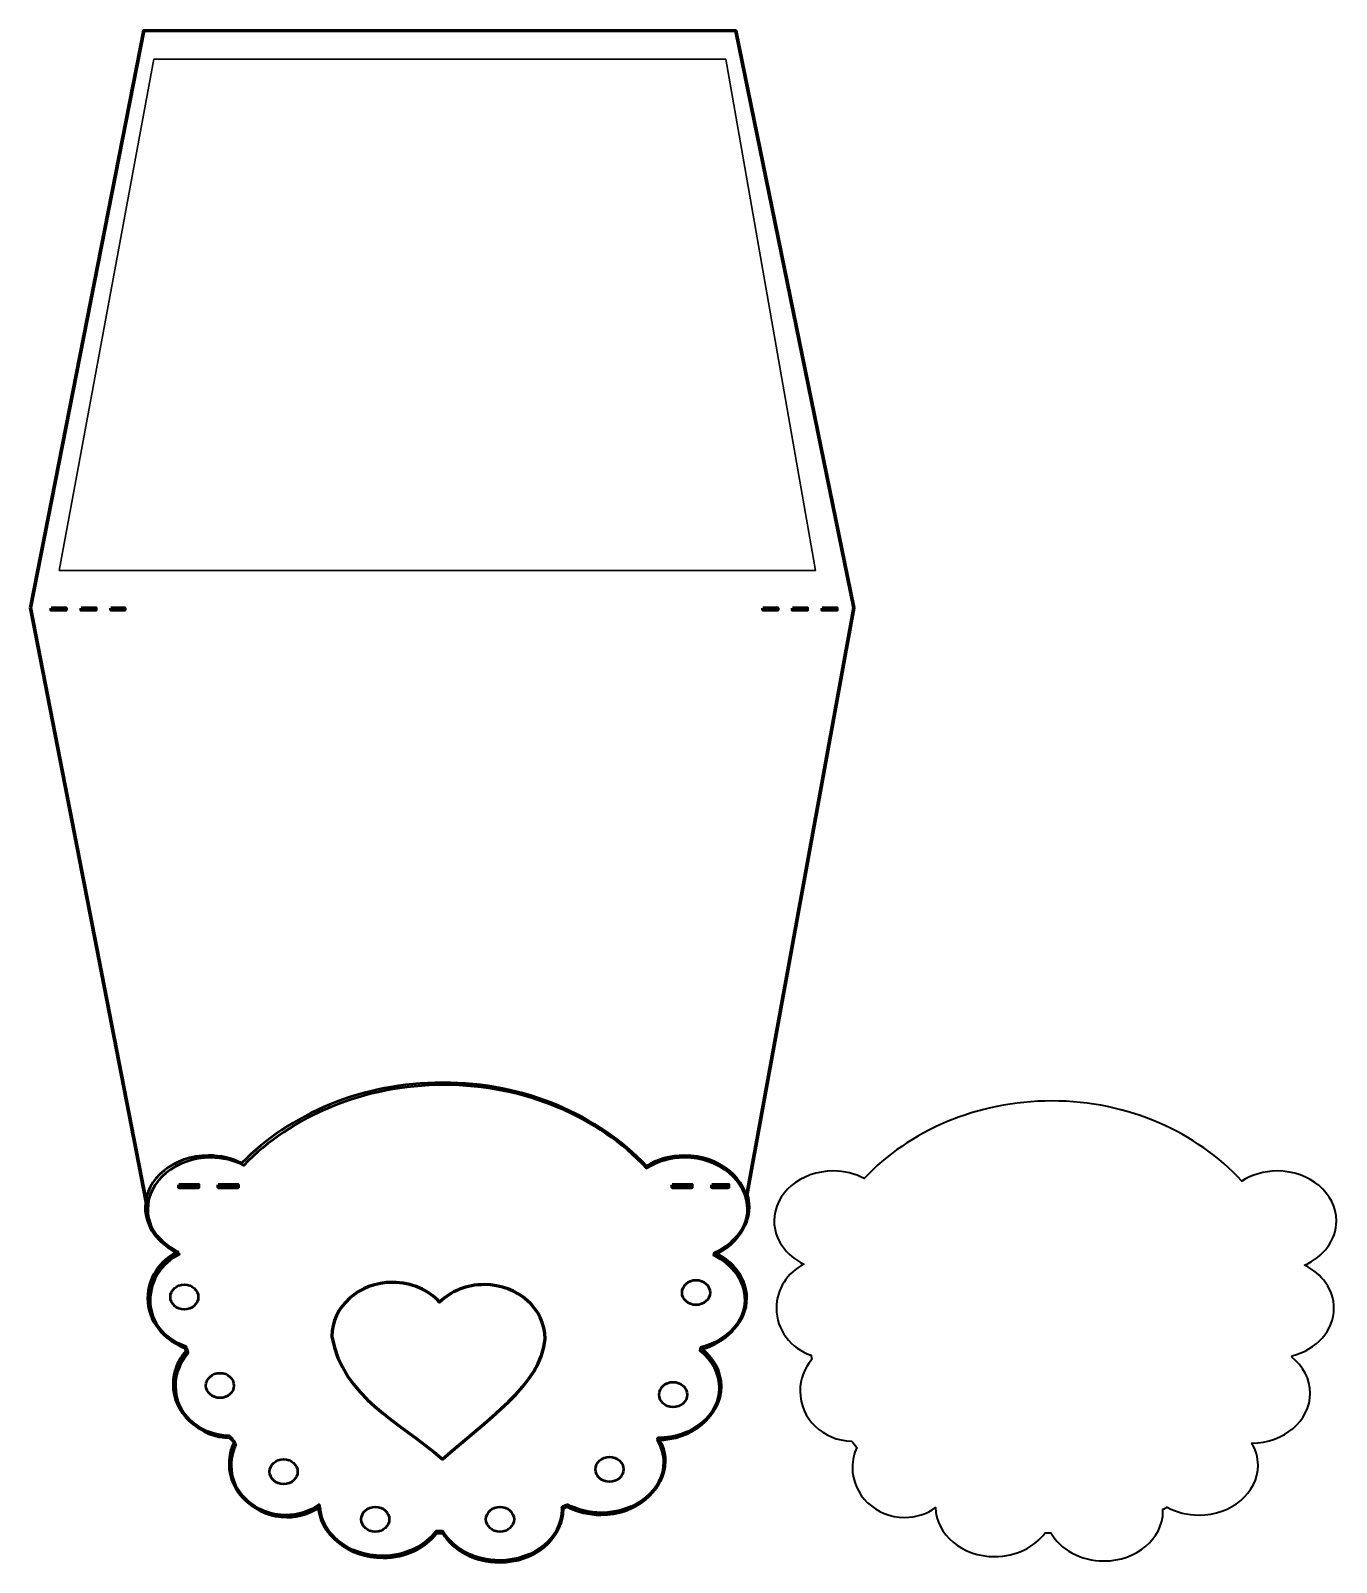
# Model space of a CAD drawing. Header units: centimetres. Extents: x -9.2 to 9.2, y -10.8 to 10.8.
import ezdxf

# ---------------------------------------------------------------- set-up
doc = ezdxf.new("R2010")
doc.units = ezdxf.units.CM
doc.header["$MEASUREMENT"] = 0
doc.layers.add('Layer 1', color=7, linetype='Continuous')

msp = doc.modelspace()

# ---------------------------------------------------------------- linework, layer by layer
at = {"layer": 'Layer 1', "color": 56, "lineweight": 70}
for points, knots in [([(-9.23641, 2.66481), (-9.23641, 2.66481), (-7.63403, 10.8363), (-7.63403, 10.8363), (-7.63403, 10.8363), (-7.63403, 10.8363), (0.74913, 10.83216), (0.74913, 10.83216), (0.74913, 10.83216), (0.74913, 10.83216), (2.41518, 2.6648), (2.41518, 2.6648), (2.41518, 2.6648), (2.41518, 2.6648), (0.90375, -5.64808), (0.90375, -5.64808), (0.90375, -5.64808), (0.91975, -5.70296), (0.92938, -5.7587), (0.92938, -5.81758), (0.92938, -5.81758), (0.92938, -6.10038), (0.73342, -6.34547), (0.44734, -6.46829), (0.44734, -6.46829), (0.71376, -6.59572), (0.89382, -6.83164), (0.89382, -7.10246), (0.89382, -7.10246), (0.89382, -7.43289), (0.62616, -7.71129), (0.25965, -7.80361), (0.25965, -7.80361), (0.25825, -7.81021), (0.25614, -7.81687), (0.25469, -7.82345), (0.25469, -7.82345), (0.42579, -7.95728), (0.5325, -8.14613), (0.5325, -8.3551), (0.5325, -8.3551), (0.5325, -8.75807), (0.1376, -9.08593), (-0.35303, -9.09014), (-0.35303, -9.09014), (-0.29365, -9.1883), (-0.25877, -9.29651), (-0.25877, -9.41343), (-0.25877, -9.41343), (-0.25877, -9.81902), (-0.66083, -10.14847), (-1.15587, -10.14847), (-1.15587, -10.14847), (-1.333, -10.14847), (-1.49796, -10.10542), (-1.63708, -10.03271), (-1.63708, -10.03271), (-1.65889, -10.04274), (-1.68116, -10.05281), (-1.70323, -10.06248), (-1.70323, -10.06248), (-1.70287, -10.07102), (-1.70158, -10.0795), (-1.70158, -10.08811), (-1.70158, -10.08811), (-1.70158, -10.4937), (-2.10199, -10.82315), (-2.59703, -10.82315), (-2.59703, -10.82315), (-2.95163, -10.82316), (-3.25933, -10.65546), (-3.40484, -10.41057), (-3.40484, -10.41057), (-3.43392, -10.41049), (-3.46274, -10.40875), (-3.49166, -10.40809), (-3.49166, -10.40809), (-3.64947, -10.61845), (-3.93237, -10.75949), (-4.25564, -10.75949), (-4.25564, -10.75949), (-4.74602, -10.7595), (-5.14528, -10.43635), (-5.15274, -10.03602), (-5.15274, -10.03602), (-5.28463, -10.12792), (-5.4476, -10.18237), (-5.62486, -10.18237), (-5.62486, -10.18237), (-6.06119, -10.18237), (-6.41613, -9.85295), (-6.41613, -9.4465), (-6.41613, -9.4465), (-6.41613, -9.34152), (-6.39089, -9.24172), (-6.34833, -9.15132), (-6.34833, -9.15132), (-6.37538, -9.12083), (-6.40193, -9.08924), (-6.42771, -9.05789), (-6.42771, -9.05789), (-6.85971, -9.05319), (-7.20906, -8.72554), (-7.20906, -8.32202), (-7.20906, -8.32202), (-7.20906, -8.14562), (-7.14245, -7.98418), (-7.03129, -7.85734), (-7.03129, -7.85734), (-7.03608, -7.83683), (-7.03936, -7.81598), (-7.04369, -7.79533), (-7.04369, -7.79533), (-7.34962, -7.69369), (-7.56872, -7.42221), (-7.56872, -7.10245), (-7.56872, -7.10245), (-7.56872, -6.82186), (-7.4009, -6.57766), (-7.15283, -6.45339), (-7.15283, -6.45339), (-7.42164, -6.32646), (-7.60345, -6.08985), (-7.60345, -5.81756), (-7.60345, -5.81756), (-7.60345, -5.79221), (-7.60156, -5.76784), (-7.59849, -5.74315), (-7.59849, -5.74315), (-7.59849, -5.74315), (-9.23641, 2.66481), (-9.23641, 2.66481)], [0, 0, 0, 0, 0.02941176, 0.02941176, 0.02941176, 0.02941176, 0.05882353, 0.05882353, 0.05882353, 0.05882353, 0.08823529, 0.08823529, 0.08823529, 0.08823529, 0.11764706, 0.11764706, 0.11764706, 0.11764706, 0.14705882, 0.14705882, 0.14705882, 0.14705882, 0.17647059, 0.17647059, 0.17647059, 0.17647059, 0.20588235, 0.20588235, 0.20588235, 0.20588235, 0.23529412, 0.23529412, 0.23529412, 0.23529412, 0.26470588, 0.26470588, 0.26470588, 0.26470588, 0.29411765, 0.29411765, 0.29411765, 0.29411765, 0.32352941, 0.32352941, 0.32352941, 0.32352941, 0.35294118, 0.35294118, 0.35294118, 0.35294118, 0.38235294, 0.38235294, 0.38235294, 0.38235294, 0.41176471, 0.41176471, 0.41176471, 0.41176471, 0.44117647, 0.44117647, 0.44117647, 0.44117647, 0.47058824, 0.47058824, 0.47058824, 0.47058824, 0.5, 0.5, 0.5, 0.5, 0.52941176, 0.52941176, 0.52941176, 0.52941176, 0.55882353, 0.55882353, 0.55882353, 0.55882353, 0.58823529, 0.58823529, 0.58823529, 0.58823529, 0.61764706, 0.61764706, 0.61764706, 0.61764706, 0.64705882, 0.64705882, 0.64705882, 0.64705882, 0.67647059, 0.67647059, 0.67647059, 0.67647059, 0.70588235, 0.70588235, 0.70588235, 0.70588235, 0.73529412, 0.73529412, 0.73529412, 0.73529412, 0.76470588, 0.76470588, 0.76470588, 0.76470588, 0.79411765, 0.79411765, 0.79411765, 0.79411765, 0.82352941, 0.82352941, 0.82352941, 0.82352941, 0.85294118, 0.85294118, 0.85294118, 0.85294118, 0.88235294, 0.88235294, 0.88235294, 0.88235294, 0.91176471, 0.91176471, 0.91176471, 0.91176471, 0.94117647, 0.94117647, 0.94117647, 0.94117647, 1, 1, 1, 1]), ([(-8.9462, 2.6615), (-8.9462, 2.6615), (-8.9462, 2.63504), (-8.9462, 2.63504), (-8.9462, 2.63504), (-8.9462, 2.63504), (-8.73453, 2.63504), (-8.73453, 2.63504), (-8.73453, 2.63504), (-8.73453, 2.63504), (-8.73453, 2.6615), (-8.73453, 2.6615), (-8.73453, 2.6615), (-8.73453, 2.6615), (-8.9462, 2.6615), (-8.9462, 2.6615)], [0, 0, 0, 0, 0.2, 0.2, 0.2, 0.2, 0.4, 0.4, 0.4, 0.4, 0.6, 0.6, 0.6, 0.6, 1, 1, 1, 1]), ([(-8.52287, 2.6615), (-8.52287, 2.6615), (-8.52287, 2.63504), (-8.52287, 2.63504), (-8.52287, 2.63504), (-8.52287, 2.63504), (-8.3112, 2.63504), (-8.3112, 2.63504), (-8.3112, 2.63504), (-8.3112, 2.63504), (-8.3112, 2.6615), (-8.3112, 2.6615), (-8.3112, 2.6615), (-8.3112, 2.6615), (-8.52287, 2.6615), (-8.52287, 2.6615)], [0, 0, 0, 0, 0.2, 0.2, 0.2, 0.2, 0.4, 0.4, 0.4, 0.4, 0.6, 0.6, 0.6, 0.6, 1, 1, 1, 1]), ([(-8.09953, 2.6615), (-8.09953, 2.6615), (-8.09953, 2.63504), (-8.09953, 2.63504), (-8.09953, 2.63504), (-8.09953, 2.63504), (-7.90357, 2.63504), (-7.90357, 2.63504), (-7.90357, 2.63504), (-7.90357, 2.63504), (-7.90357, 2.6615), (-7.90357, 2.6615), (-7.90357, 2.6615), (-7.90357, 2.6615), (-8.09953, 2.6615), (-8.09953, 2.6615)], [0, 0, 0, 0, 0.2, 0.2, 0.2, 0.2, 0.4, 0.4, 0.4, 0.4, 0.6, 0.6, 0.6, 0.6, 1, 1, 1, 1]), ([(1.12946, 2.6615), (1.12946, 2.6615), (1.12946, 2.63504), (1.12946, 2.63504), (1.12946, 2.63504), (1.12946, 2.63504), (1.33947, 2.63504), (1.33947, 2.63504), (1.33947, 2.63504), (1.33947, 2.63504), (1.33947, 2.6615), (1.33947, 2.6615), (1.33947, 2.6615), (1.33947, 2.6615), (1.12946, 2.6615), (1.12946, 2.6615)], [0, 0, 0, 0, 0.2, 0.2, 0.2, 0.2, 0.4, 0.4, 0.4, 0.4, 0.6, 0.6, 0.6, 0.6, 1, 1, 1, 1]), ([(1.54866, 2.6615), (1.54866, 2.6615), (1.54866, 2.63504), (1.54866, 2.63504), (1.54866, 2.63504), (1.54866, 2.63504), (1.75867, 2.63504), (1.75867, 2.63504), (1.75867, 2.63504), (1.75867, 2.63504), (1.75867, 2.6615), (1.75867, 2.6615), (1.75867, 2.6615), (1.75867, 2.6615), (1.54866, 2.6615), (1.54866, 2.6615)], [0, 0, 0, 0, 0.2, 0.2, 0.2, 0.2, 0.4, 0.4, 0.4, 0.4, 0.6, 0.6, 0.6, 0.6, 1, 1, 1, 1]), ([(1.96786, 2.6615), (1.96786, 2.6615), (1.96786, 2.63504), (1.96786, 2.63504), (1.96786, 2.63504), (1.96786, 2.63504), (2.17787, 2.63504), (2.17787, 2.63504), (2.17787, 2.63504), (2.17787, 2.63504), (2.17787, 2.6615), (2.17787, 2.6615), (2.17787, 2.6615), (2.17787, 2.6615), (1.96786, 2.6615), (1.96786, 2.6615)], [0, 0, 0, 0, 0.2, 0.2, 0.2, 0.2, 0.4, 0.4, 0.4, 0.4, 0.6, 0.6, 0.6, 0.6, 1, 1, 1, 1]), ([(-7.14042, -5.50007), (-7.14042, -5.50007), (-7.14042, -5.53976), (-7.14042, -5.53976), (-7.14042, -5.53976), (-7.14042, -5.53976), (-6.8593, -5.53976), (-6.8593, -5.53976), (-6.8593, -5.53976), (-6.8593, -5.53976), (-6.8593, -5.50007), (-6.8593, -5.50007), (-6.8593, -5.50007), (-6.8593, -5.50007), (-7.14042, -5.50007), (-7.14042, -5.50007)], [0, 0, 0, 0, 0.2, 0.2, 0.2, 0.2, 0.4, 0.4, 0.4, 0.4, 0.6, 0.6, 0.6, 0.6, 1, 1, 1, 1]), ([(-6.58066, -5.50007), (-6.58066, -5.50007), (-6.58066, -5.53976), (-6.58066, -5.53976), (-6.58066, -5.53976), (-6.58066, -5.53976), (-6.30037, -5.53976), (-6.30037, -5.53976), (-6.30037, -5.53976), (-6.30037, -5.53976), (-6.30037, -5.50007), (-6.30037, -5.50007), (-6.30037, -5.50007), (-6.30037, -5.50007), (-6.58066, -5.50007), (-6.58066, -5.50007)], [0, 0, 0, 0, 0.2, 0.2, 0.2, 0.2, 0.4, 0.4, 0.4, 0.4, 0.6, 0.6, 0.6, 0.6, 1, 1, 1, 1]), ([(-0.15294, -5.50007), (-0.15294, -5.50007), (-0.15294, -5.53976), (-0.15294, -5.53976), (-0.15294, -5.53976), (-0.15294, -5.53976), (0.1257, -5.53976), (0.1257, -5.53976), (0.1257, -5.53976), (0.1257, -5.53976), (0.1257, -5.50007), (0.1257, -5.50007), (0.1257, -5.50007), (0.1257, -5.50007), (-0.15294, -5.50007), (-0.15294, -5.50007)], [0, 0, 0, 0, 0.2, 0.2, 0.2, 0.2, 0.4, 0.4, 0.4, 0.4, 0.6, 0.6, 0.6, 0.6, 1, 1, 1, 1]), ([(0.40682, -5.50007), (0.40682, -5.50007), (0.40682, -5.53976), (0.40682, -5.53976), (0.40682, -5.53976), (0.40682, -5.53976), (0.64495, -5.53976), (0.64495, -5.53976), (0.64495, -5.53976), (0.64495, -5.53976), (0.64495, -5.50007), (0.64495, -5.50007), (0.64495, -5.50007), (0.64495, -5.50007), (0.40682, -5.50007), (0.40682, -5.50007)], [0, 0, 0, 0, 0.2, 0.2, 0.2, 0.2, 0.4, 0.4, 0.4, 0.4, 0.6, 0.6, 0.6, 0.6, 1, 1, 1, 1])]:
    msp.add_open_spline(points, degree=3, knots=knots, dxfattribs=at)
at = {"layer": 'Layer 1', "color": 28, "lineweight": 30}
msp.add_open_spline([(-8.83431, 3.19527), (-8.83431, 3.19527), (-7.49266, 10.43104), (-7.49266, 10.43104), (-7.49266, 10.43104), (-7.49266, 10.43104), (0.60513, 10.43104), (0.60513, 10.43104), (0.60513, 10.43104), (0.60513, 10.43104), (1.8749, 3.19527), (1.8749, 3.19527), (1.8749, 3.19527), (1.8749, 3.19527), (-8.83431, 3.19527), (-8.83431, 3.19527)], degree=3, knots=[0, 0, 0, 0, 0.2, 0.2, 0.2, 0.2, 0.4, 0.4, 0.4, 0.4, 0.6, 0.6, 0.6, 0.6, 1, 1, 1, 1], dxfattribs=at)
at = {"layer": 'Layer 1', "color": 45, "lineweight": 50}
for points, knots in [([(-7.615, -5.82166), (-7.615, -5.41607), (-7.21288, -5.08699), (-6.71784, -5.08699), (-6.71784, -5.08699), (-6.54613, -5.08699), (-6.38595, -5.1279), (-6.24955, -5.19656), (-6.24955, -5.19656), (-5.56838, -4.49991), (-4.54524, -4.05592), (-3.40198, -4.05592), (-3.40198, -4.05592), (-2.23729, -4.05592), (-1.19895, -4.51657), (-0.51815, -5.23589), (-0.51815, -5.23589), (-0.36802, -5.14312), (-0.18131, -5.08699), (0.02109, -5.08699), (0.02109, -5.08699), (0.51613, -5.08699), (0.91825, -5.41607), (0.91825, -5.82166), (0.91825, -5.82166), (0.91825, -6.10446), (0.72185, -6.34923), (0.43577, -6.47205), (0.43577, -6.47205), (0.70219, -6.59948), (0.88198, -6.83617), (0.88198, -7.10699), (0.88198, -7.10699), (0.88198, -7.43742), (0.61465, -7.71563), (0.24814, -7.80795), (0.24814, -7.80795), (0.24674, -7.81455), (0.24486, -7.82103), (0.24341, -7.82762), (0.24341, -7.82762), (0.41451, -7.96145), (0.52091, -8.14964), (0.52091, -8.35861), (0.52091, -8.35861), (0.52091, -8.76158), (0.12542, -9.08907), (-0.36521, -9.09328), (-0.36521, -9.09328), (-0.30583, -9.19144), (-0.2706, -9.30086), (-0.2706, -9.41777), (-0.2706, -9.41777), (-0.2706, -9.82336), (-0.67272, -10.15244), (-1.16776, -10.15244), (-1.16776, -10.15244), (-1.34489, -10.15244), (-1.50954, -10.10996), (-1.64866, -10.03725), (-1.64866, -10.03725), (-1.67046, -10.04728), (-1.69282, -10.05708), (-1.71488, -10.06675), (-1.71488, -10.06675), (-1.71452, -10.07529), (-1.7133, -10.08343), (-1.7133, -10.09204), (-1.7133, -10.09204), (-1.7133, -10.49763), (-2.11383, -10.82671), (-2.60888, -10.82671), (-2.60888, -10.82671), (-2.96348, -10.82671), (-3.27066, -10.65862), (-3.41617, -10.41372), (-3.41617, -10.41372), (-3.44525, -10.41361), (-3.47397, -10.41298), (-3.50289, -10.41232), (-3.50289, -10.41232), (-3.6607, -10.62269), (-3.94432, -10.7635), (-4.2676, -10.7635), (-4.2676, -10.7635), (-4.75798, -10.7635), (-5.1573, -10.4404), (-5.16476, -10.04007), (-5.16476, -10.04007), (-5.29665, -10.13197), (-5.45894, -10.18616), (-5.6362, -10.18616), (-5.6362, -10.18616), (-6.07253, -10.18616), (-6.42772, -9.85654), (-6.42772, -9.45008), (-6.42772, -9.45008), (-6.42772, -9.3451), (-6.40248, -9.24549), (-6.35992, -9.15509), (-6.35992, -9.15509), (-6.38697, -9.12459), (-6.41298, -9.09372), (-6.43876, -9.06238), (-6.43876, -9.06238), (-6.87075, -9.05768), (-7.22082, -8.72983), (-7.22082, -8.3263), (-7.22082, -8.3263), (-7.22082, -8.14991), (-7.15381, -7.98818), (-7.04265, -7.86134), (-7.04265, -7.86134), (-7.04744, -7.84083), (-7.05094, -7.82018), (-7.05526, -7.79953), (-7.05526, -7.79953), (-7.36119, -7.69789), (-7.58031, -7.42675), (-7.58031, -7.107), (-7.58031, -7.107), (-7.58031, -6.82641), (-7.41212, -6.58228), (-7.16405, -6.45802), (-7.16405, -6.45802), (-7.43286, -6.33109), (-7.61499, -6.09397), (-7.61499, -5.82168), (-7.61499, -5.82168), (-7.61499, -5.82168), (-7.615, -5.82166), (-7.615, -5.82166)], [0, 0, 0, 0, 0.02941176, 0.02941176, 0.02941176, 0.02941176, 0.05882353, 0.05882353, 0.05882353, 0.05882353, 0.08823529, 0.08823529, 0.08823529, 0.08823529, 0.11764706, 0.11764706, 0.11764706, 0.11764706, 0.14705882, 0.14705882, 0.14705882, 0.14705882, 0.17647059, 0.17647059, 0.17647059, 0.17647059, 0.20588235, 0.20588235, 0.20588235, 0.20588235, 0.23529412, 0.23529412, 0.23529412, 0.23529412, 0.26470588, 0.26470588, 0.26470588, 0.26470588, 0.29411765, 0.29411765, 0.29411765, 0.29411765, 0.32352941, 0.32352941, 0.32352941, 0.32352941, 0.35294118, 0.35294118, 0.35294118, 0.35294118, 0.38235294, 0.38235294, 0.38235294, 0.38235294, 0.41176471, 0.41176471, 0.41176471, 0.41176471, 0.44117647, 0.44117647, 0.44117647, 0.44117647, 0.47058824, 0.47058824, 0.47058824, 0.47058824, 0.5, 0.5, 0.5, 0.5, 0.52941176, 0.52941176, 0.52941176, 0.52941176, 0.55882353, 0.55882353, 0.55882353, 0.55882353, 0.58823529, 0.58823529, 0.58823529, 0.58823529, 0.61764706, 0.61764706, 0.61764706, 0.61764706, 0.64705882, 0.64705882, 0.64705882, 0.64705882, 0.67647059, 0.67647059, 0.67647059, 0.67647059, 0.70588235, 0.70588235, 0.70588235, 0.70588235, 0.73529412, 0.73529412, 0.73529412, 0.73529412, 0.76470588, 0.76470588, 0.76470588, 0.76470588, 0.79411765, 0.79411765, 0.79411765, 0.79411765, 0.82352941, 0.82352941, 0.82352941, 0.82352941, 0.85294118, 0.85294118, 0.85294118, 0.85294118, 0.88235294, 0.88235294, 0.88235294, 0.88235294, 0.91176471, 0.91176471, 0.91176471, 0.91176471, 0.94117647, 0.94117647, 0.94117647, 0.94117647, 1, 1, 1, 1]), ([(-7.25866, -7.09012), (-7.25866, -7.1876), (-7.16941, -7.26712), (-7.05999, -7.26712), (-7.05999, -7.26712), (-6.95057, -7.26712), (-6.8629, -7.1876), (-6.8629, -7.09012), (-6.8629, -7.09012), (-6.8629, -6.99264), (-6.95057, -6.91453), (-7.05999, -6.91453), (-7.05999, -6.91453), (-7.16941, -6.91453), (-7.25866, -6.99264), (-7.25866, -7.09012)], [0, 0, 0, 0, 0.2, 0.2, 0.2, 0.2, 0.4, 0.4, 0.4, 0.4, 0.6, 0.6, 0.6, 0.6, 1, 1, 1, 1]), ([(-0.01518, -7.02691), (-0.01518, -7.12439), (0.07407, -7.2025), (0.18349, -7.2025), (0.18349, -7.2025), (0.2929, -7.2025), (0.38216, -7.12439), (0.38216, -7.02691), (0.38216, -7.02691), (0.38216, -6.92943), (0.29291, -6.84991), (0.18349, -6.84991), (0.18349, -6.84991), (0.07407, -6.84991), (-0.01518, -6.92943), (-0.01518, -7.02691)], [0, 0, 0, 0, 0.2, 0.2, 0.2, 0.2, 0.4, 0.4, 0.4, 0.4, 0.6, 0.6, 0.6, 0.6, 1, 1, 1, 1]), ([(-6.75411, -8.34314), (-6.75411, -8.44062), (-6.66486, -8.51873), (-6.55544, -8.51873), (-6.55544, -8.51873), (-6.44602, -8.51873), (-6.35835, -8.44062), (-6.35835, -8.34314), (-6.35835, -8.34314), (-6.35835, -8.24566), (-6.44603, -8.16614), (-6.55544, -8.16614), (-6.55544, -8.16614), (-6.66486, -8.16614), (-6.75411, -8.24566), (-6.75411, -8.34314)], [0, 0, 0, 0, 0.2, 0.2, 0.2, 0.2, 0.4, 0.4, 0.4, 0.4, 0.6, 0.6, 0.6, 0.6, 1, 1, 1, 1]), ([(-0.33841, -8.47097), (-0.33841, -8.56845), (-0.25073, -8.64797), (-0.14132, -8.64797), (-0.14132, -8.64797), (-0.0319, -8.64797), (0.05735, -8.56845), (0.05735, -8.47097), (0.05735, -8.47097), (0.05735, -8.37349), (-0.0319, -8.29397), (-0.14132, -8.29397), (-0.14132, -8.29397), (-0.25073, -8.29397), (-0.33841, -8.37349), (-0.33841, -8.47097)], [0, 0, 0, 0, 0.2, 0.2, 0.2, 0.2, 0.4, 0.4, 0.4, 0.4, 0.6, 0.6, 0.6, 0.6, 1, 1, 1, 1]), ([(-5.8538, -9.56244), (-5.8538, -9.65992), (-5.76455, -9.73944), (-5.65513, -9.73944), (-5.65513, -9.73944), (-5.54571, -9.73944), (-5.45646, -9.65992), (-5.45646, -9.56244), (-5.45646, -9.56244), (-5.45646, -9.46496), (-5.54571, -9.38685), (-5.65513, -9.38685), (-5.65513, -9.38685), (-5.76455, -9.38685), (-5.8538, -9.46496), (-5.8538, -9.56244)], [0, 0, 0, 0, 0.2, 0.2, 0.2, 0.2, 0.4, 0.4, 0.4, 0.4, 0.6, 0.6, 0.6, 0.6, 1, 1, 1, 1]), ([(-1.2403, -9.53013), (-1.2403, -9.62761), (-1.15105, -9.70713), (-1.04163, -9.70713), (-1.04163, -9.70713), (-0.93221, -9.70713), (-0.84296, -9.62761), (-0.84296, -9.53013), (-0.84296, -9.53013), (-0.84296, -9.43265), (-0.93221, -9.35454), (-1.04163, -9.35454), (-1.04163, -9.35454), (-1.15104, -9.35454), (-1.2403, -9.43265), (-1.2403, -9.53013)], [0, 0, 0, 0, 0.2, 0.2, 0.2, 0.2, 0.4, 0.4, 0.4, 0.4, 0.6, 0.6, 0.6, 0.6, 1, 1, 1, 1]), ([(-4.55615, -10.23671), (-4.55615, -10.33419), (-4.4669, -10.41371), (-4.35748, -10.41371), (-4.35748, -10.41371), (-4.24806, -10.41371), (-4.15881, -10.33419), (-4.15881, -10.23671), (-4.15881, -10.23671), (-4.15881, -10.13923), (-4.24806, -10.06112), (-4.35748, -10.06112), (-4.35748, -10.06112), (-4.4669, -10.06112), (-4.55615, -10.13923), (-4.55615, -10.23671)], [0, 0, 0, 0, 0.2, 0.2, 0.2, 0.2, 0.4, 0.4, 0.4, 0.4, 0.6, 0.6, 0.6, 0.6, 1, 1, 1, 1]), ([(-2.79022, -10.23671), (-2.79022, -10.33419), (-2.70097, -10.41371), (-2.59155, -10.41371), (-2.59155, -10.41371), (-2.48213, -10.41371), (-2.39288, -10.33419), (-2.39288, -10.23671), (-2.39288, -10.23671), (-2.39288, -10.13923), (-2.48213, -10.06112), (-2.59155, -10.06112), (-2.59155, -10.06112), (-2.70097, -10.06112), (-2.79022, -10.13923), (-2.79022, -10.23671)], [0, 0, 0, 0, 0.2, 0.2, 0.2, 0.2, 0.4, 0.4, 0.4, 0.4, 0.6, 0.6, 0.6, 0.6, 1, 1, 1, 1])]:
    msp.add_open_spline(points, degree=3, knots=knots, dxfattribs=at)
at = {"layer": 'Layer 1', "color": 17, "lineweight": 50}
msp.add_open_spline([(-7.57894, -5.85029), (-7.57894, -5.44541), (-7.17877, -5.1169), (-6.68613, -5.1169), (-6.68613, -5.1169), (-6.51525, -5.1169), (-6.35584, -5.15774), (-6.22011, -5.22628), (-6.22011, -5.22628), (-5.54224, -4.53084), (-4.52405, -4.08764), (-3.38633, -4.08764), (-3.38633, -4.08764), (-2.22728, -4.08764), (-1.19396, -4.54749), (-0.51646, -5.26555), (-0.51646, -5.26555), (-0.36706, -5.17294), (-0.18125, -5.11691), (0.02017, -5.11691), (0.02017, -5.11691), (0.51281, -5.11691), (0.91298, -5.44542), (0.91299, -5.8503), (0.91299, -5.8503), (0.91299, -6.13261), (0.71754, -6.37695), (0.43285, -6.49955), (0.43285, -6.49955), (0.69798, -6.62676), (0.8769, -6.86303), (0.8769, -7.13338), (0.8769, -7.13338), (0.8769, -7.46323), (0.61086, -7.74095), (0.24613, -7.83311), (0.24613, -7.83311), (0.24473, -7.8397), (0.24287, -7.84617), (0.24142, -7.85274), (0.24142, -7.85274), (0.41169, -7.98634), (0.51758, -8.1742), (0.51758, -8.3828), (0.51758, -8.3828), (0.51758, -8.78507), (0.12401, -9.11198), (-0.36425, -9.11619), (-0.36425, -9.11619), (-0.30516, -9.21418), (-0.27011, -9.3234), (-0.27011, -9.44011), (-0.27011, -9.44011), (-0.27011, -9.84499), (-0.67028, -10.1735), (-1.16292, -10.1735), (-1.16292, -10.1735), (-1.3392, -10.1735), (-1.50305, -10.1311), (-1.64149, -10.05851), (-1.64149, -10.05851), (-1.66319, -10.06853), (-1.68544, -10.07831), (-1.70739, -10.08796), (-1.70739, -10.08796), (-1.70703, -10.09648), (-1.70582, -10.10461), (-1.70582, -10.1132), (-1.70582, -10.1132), (-1.70582, -10.51808), (-2.10442, -10.84659), (-2.59706, -10.84659), (-2.59706, -10.84659), (-2.94994, -10.84659), (-3.25564, -10.67879), (-3.40044, -10.43432), (-3.40044, -10.43432), (-3.42938, -10.43421), (-3.45796, -10.43358), (-3.48674, -10.43292), (-3.48674, -10.43292), (-3.64379, -10.64292), (-3.92604, -10.78349), (-4.24775, -10.78349), (-4.24775, -10.78349), (-4.73576, -10.78349), (-5.13314, -10.46095), (-5.14056, -10.06132), (-5.14056, -10.06132), (-5.27181, -10.15306), (-5.43332, -10.20716), (-5.60972, -10.20716), (-5.60972, -10.20716), (-6.04394, -10.20716), (-6.39741, -9.87811), (-6.39741, -9.47237), (-6.39741, -9.47237), (-6.39741, -9.36757), (-6.3723, -9.26813), (-6.32994, -9.17789), (-6.32994, -9.17789), (-6.35686, -9.14745), (-6.38274, -9.11663), (-6.4084, -9.08534), (-6.4084, -9.08534), (-6.8383, -9.08064), (-7.18667, -8.75337), (-7.18667, -8.35055), (-7.18667, -8.35055), (-7.18667, -8.17447), (-7.11998, -8.01302), (-7.00936, -7.8864), (-7.00936, -7.8864), (-7.01413, -7.86593), (-7.01761, -7.84531), (-7.02191, -7.8247), (-7.02191, -7.8247), (-7.32636, -7.72324), (-7.54442, -7.45258), (-7.54442, -7.13338), (-7.54442, -7.13338), (-7.54442, -6.85328), (-7.37705, -6.60958), (-7.13018, -6.48553), (-7.13018, -6.48553), (-7.39769, -6.35882), (-7.57894, -6.12211), (-7.57894, -5.8503), (-7.57894, -5.8503), (-7.57894, -5.8503), (-7.57894, -5.85029), (-7.57894, -5.85029)], degree=3, knots=[0, 0, 0, 0, 0.02941176, 0.02941176, 0.02941176, 0.02941176, 0.05882353, 0.05882353, 0.05882353, 0.05882353, 0.08823529, 0.08823529, 0.08823529, 0.08823529, 0.11764706, 0.11764706, 0.11764706, 0.11764706, 0.14705882, 0.14705882, 0.14705882, 0.14705882, 0.17647059, 0.17647059, 0.17647059, 0.17647059, 0.20588235, 0.20588235, 0.20588235, 0.20588235, 0.23529412, 0.23529412, 0.23529412, 0.23529412, 0.26470588, 0.26470588, 0.26470588, 0.26470588, 0.29411765, 0.29411765, 0.29411765, 0.29411765, 0.32352941, 0.32352941, 0.32352941, 0.32352941, 0.35294118, 0.35294118, 0.35294118, 0.35294118, 0.38235294, 0.38235294, 0.38235294, 0.38235294, 0.41176471, 0.41176471, 0.41176471, 0.41176471, 0.44117647, 0.44117647, 0.44117647, 0.44117647, 0.47058824, 0.47058824, 0.47058824, 0.47058824, 0.5, 0.5, 0.5, 0.5, 0.52941176, 0.52941176, 0.52941176, 0.52941176, 0.55882353, 0.55882353, 0.55882353, 0.55882353, 0.58823529, 0.58823529, 0.58823529, 0.58823529, 0.61764706, 0.61764706, 0.61764706, 0.61764706, 0.64705882, 0.64705882, 0.64705882, 0.64705882, 0.67647059, 0.67647059, 0.67647059, 0.67647059, 0.70588235, 0.70588235, 0.70588235, 0.70588235, 0.73529412, 0.73529412, 0.73529412, 0.73529412, 0.76470588, 0.76470588, 0.76470588, 0.76470588, 0.79411765, 0.79411765, 0.79411765, 0.79411765, 0.82352941, 0.82352941, 0.82352941, 0.82352941, 0.85294118, 0.85294118, 0.85294118, 0.85294118, 0.88235294, 0.88235294, 0.88235294, 0.88235294, 0.91176471, 0.91176471, 0.91176471, 0.91176471, 0.94117647, 0.94117647, 0.94117647, 0.94117647, 1, 1, 1, 1], dxfattribs=at)
at = {"layer": 'Layer 1', "color": 54, "lineweight": 40}
msp.add_open_spline([(1.28912, -6.01296), (1.28912, -5.62291), (1.66419, -5.30643), (2.12593, -5.30643), (2.12593, -5.30643), (2.28609, -5.30643), (2.4355, -5.34577), (2.56272, -5.4118), (2.56272, -5.4118), (3.19807, -4.74184), (4.15238, -4.31486), (5.21873, -4.31486), (5.21873, -4.31486), (6.30507, -4.31486), (7.27357, -4.75787), (7.90857, -5.44962), (7.90857, -5.44962), (8.0486, -5.3604), (8.22275, -5.30642), (8.41154, -5.30642), (8.41154, -5.30642), (8.87328, -5.30642), (9.24835, -5.62289), (9.24835, -6.01295), (9.24835, -6.01295), (9.24835, -6.28492), (9.06516, -6.52031), (8.79833, -6.63842), (8.79833, -6.63842), (9.04683, -6.76097), (9.21453, -6.98859), (9.21453, -7.24903), (9.21453, -7.24903), (9.21453, -7.5668), (8.96518, -7.83435), (8.62332, -7.92313), (8.62332, -7.92313), (8.62201, -7.92948), (8.62026, -7.93571), (8.61891, -7.94204), (8.61891, -7.94204), (8.7785, -8.07074), (8.87775, -8.25173), (8.87775, -8.45269), (8.87775, -8.45269), (8.87775, -8.84022), (8.50887, -9.15516), (8.05124, -9.15921), (8.05124, -9.15921), (8.10663, -9.25361), (8.13948, -9.35883), (8.13948, -9.47127), (8.13948, -9.47127), (8.13948, -9.86132), (7.76441, -10.17779), (7.30267, -10.17779), (7.30267, -10.17779), (7.13745, -10.17779), (6.98388, -10.13694), (6.85412, -10.06702), (6.85412, -10.06702), (6.83378, -10.07667), (6.81293, -10.08609), (6.79235, -10.09539), (6.79235, -10.09539), (6.79269, -10.1036), (6.79382, -10.11143), (6.79382, -10.11971), (6.79382, -10.11971), (6.79382, -10.50976), (6.42022, -10.82624), (5.95848, -10.82624), (5.95848, -10.82624), (5.62773, -10.82624), (5.34122, -10.66459), (5.2055, -10.42907), (5.2055, -10.42907), (5.17838, -10.42907), (5.15159, -10.42836), (5.12461, -10.42772), (5.12461, -10.42772), (4.97741, -10.63002), (4.71287, -10.76545), (4.41134, -10.76545), (4.41134, -10.76545), (3.95394, -10.76545), (3.58149, -10.45472), (3.57453, -10.06973), (3.57453, -10.06973), (3.45151, -10.15811), (3.30014, -10.21022), (3.1348, -10.21022), (3.1348, -10.21022), (2.72782, -10.21022), (2.39653, -9.89323), (2.39653, -9.50234), (2.39653, -9.50234), (2.39653, -9.40138), (2.42007, -9.30558), (2.45977, -9.21865), (2.45977, -9.21865), (2.43454, -9.18932), (2.41028, -9.15963), (2.38624, -9.12949), (2.38624, -9.12949), (1.9833, -9.12497), (1.65679, -8.80968), (1.65679, -8.42162), (1.65679, -8.42162), (1.65679, -8.25199), (1.71929, -8.09645), (1.82297, -7.97447), (1.82297, -7.97447), (1.8185, -7.95475), (1.81524, -7.93489), (1.8112, -7.91503), (1.8112, -7.91503), (1.52585, -7.81728), (1.32147, -7.55654), (1.32147, -7.24903), (1.32147, -7.24903), (1.32147, -6.97919), (1.47834, -6.74442), (1.70972, -6.62491), (1.70972, -6.62491), (1.45899, -6.50284), (1.28911, -6.2748), (1.28911, -6.01295), (1.28911, -6.01295), (1.28911, -6.01295), (1.28912, -6.01296), (1.28912, -6.01296)], degree=3, knots=[0, 0, 0, 0, 0.02941176, 0.02941176, 0.02941176, 0.02941176, 0.05882353, 0.05882353, 0.05882353, 0.05882353, 0.08823529, 0.08823529, 0.08823529, 0.08823529, 0.11764706, 0.11764706, 0.11764706, 0.11764706, 0.14705882, 0.14705882, 0.14705882, 0.14705882, 0.17647059, 0.17647059, 0.17647059, 0.17647059, 0.20588235, 0.20588235, 0.20588235, 0.20588235, 0.23529412, 0.23529412, 0.23529412, 0.23529412, 0.26470588, 0.26470588, 0.26470588, 0.26470588, 0.29411765, 0.29411765, 0.29411765, 0.29411765, 0.32352941, 0.32352941, 0.32352941, 0.32352941, 0.35294118, 0.35294118, 0.35294118, 0.35294118, 0.38235294, 0.38235294, 0.38235294, 0.38235294, 0.41176471, 0.41176471, 0.41176471, 0.41176471, 0.44117647, 0.44117647, 0.44117647, 0.44117647, 0.47058824, 0.47058824, 0.47058824, 0.47058824, 0.5, 0.5, 0.5, 0.5, 0.52941176, 0.52941176, 0.52941176, 0.52941176, 0.55882353, 0.55882353, 0.55882353, 0.55882353, 0.58823529, 0.58823529, 0.58823529, 0.58823529, 0.61764706, 0.61764706, 0.61764706, 0.61764706, 0.64705882, 0.64705882, 0.64705882, 0.64705882, 0.67647059, 0.67647059, 0.67647059, 0.67647059, 0.70588235, 0.70588235, 0.70588235, 0.70588235, 0.73529412, 0.73529412, 0.73529412, 0.73529412, 0.76470588, 0.76470588, 0.76470588, 0.76470588, 0.79411765, 0.79411765, 0.79411765, 0.79411765, 0.82352941, 0.82352941, 0.82352941, 0.82352941, 0.85294118, 0.85294118, 0.85294118, 0.85294118, 0.88235294, 0.88235294, 0.88235294, 0.88235294, 0.91176471, 0.91176471, 0.91176471, 0.91176471, 0.94117647, 0.94117647, 0.94117647, 0.94117647, 1, 1, 1, 1], dxfattribs=at)
at = {"layer": 'Layer 1', "color": 26, "lineweight": 60}
msp.add_open_spline([(-4.97254, -7.64815), (-4.97254, -7.2252), (-4.58639, -6.88257), (-4.11165, -6.88257), (-4.11165, -6.88257), (-3.84381, -6.88257), (-3.60404, -6.99092), (-3.44627, -7.16211), (-3.44627, -7.16211), (-3.28908, -7.01026), (-3.06397, -6.91488), (-2.814, -6.91488), (-2.814, -6.91488), (-2.33926, -6.91488), (-1.95468, -7.2575), (-1.95469, -7.68046), (-1.95469, -7.68046), (-1.99341, -8.32336), (-2.81353, -8.85625), (-3.40731, -9.3866), (-3.40731, -9.3866), (-4.0246, -8.84429), (-4.81532, -8.51436), (-4.97255, -7.64815), (-4.97255, -7.64815), (-4.97255, -7.64815), (-4.97254, -7.64815), (-4.97254, -7.64815)], degree=3, knots=[0, 0, 0, 0, 0.125, 0.125, 0.125, 0.125, 0.25, 0.25, 0.25, 0.25, 0.375, 0.375, 0.375, 0.375, 0.5, 0.5, 0.5, 0.5, 0.625, 0.625, 0.625, 0.625, 0.75, 0.75, 0.75, 0.75, 1, 1, 1, 1], dxfattribs=at)

doc.saveas('drawing.dxf')
